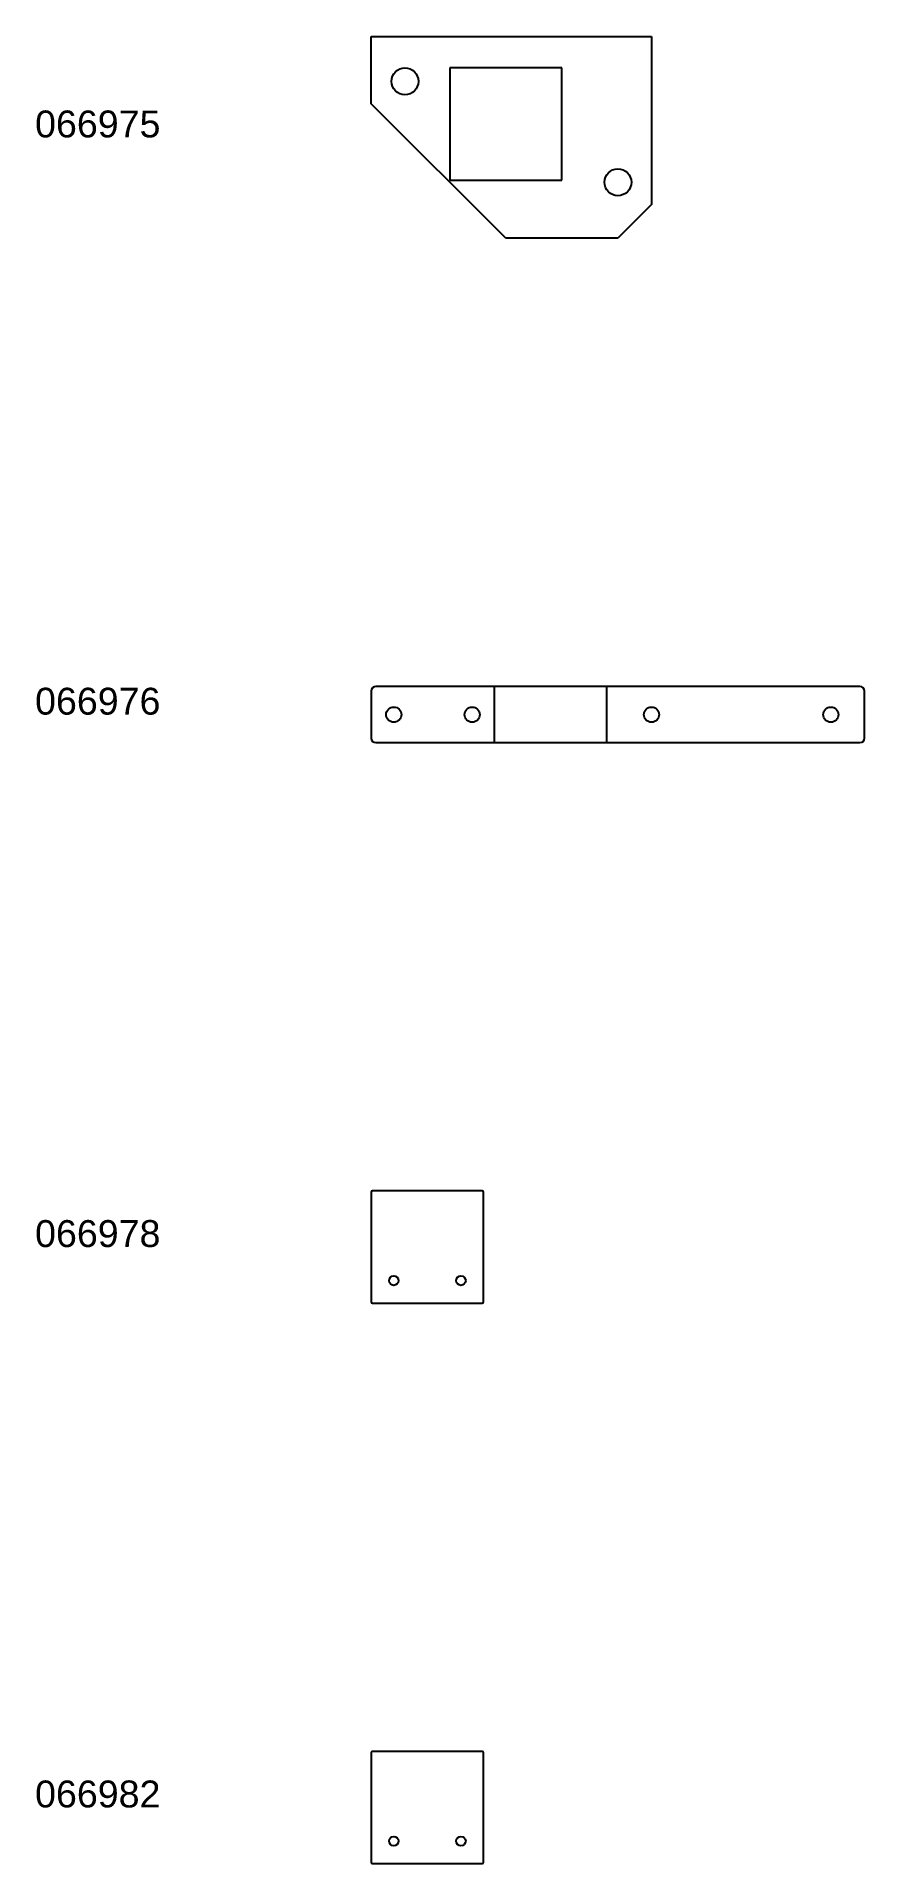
# Model space of a CAD drawing. Extents: x -149 to 220, y 0 to 815.
import ezdxf

# ---------------------------------------------------------------- set-up
doc = ezdxf.new("R2010")
doc.units = 0
doc.header["$MEASUREMENT"] = 0
doc.layers.get('0').update_dxf_attribs({"linetype": 'CONTINUOUS'})
doc.styles.get("Standard").update_dxf_attribs({"font": 'arial.ttf'})

msp = doc.modelspace()

# ---------------------------------------------------------------- linework, layer by layer
for p, q in [((0, 815), (125, 815)), ((0, 785), (0, 815)), ((125, 815), (125, 740)), ((60, 725), (0, 785)), ((125, 740), (110, 725)), ((110, 725), (60, 725)), ((0, 523), (0, 502)), ((218, 525), (2, 525)), ((220, 502), (220, 523)), ((2, 500), (218, 500)), ((0, 299.5), (0, 250.5)), ((49.5, 300), (0.5, 300)), ((50, 250.5), (50, 299.5)), ((0.5, 250), (49.5, 250)), ((0, 49.5), (0, 0.5)), ((49.5, 50), (0.5, 50)), ((50, 0.5), (50, 49.5)), ((0.5, 0), (49.5, 0))]:
    msp.add_line(p, q)
at = {"color": 1}
for p, q in [((85, 801), (35, 801)), ((35, 801), (35, 751)), ((85, 751), (85, 801)), ((35, 751), (85, 751)), ((55, 500), (55, 525)), ((105, 500), (105, 525))]:
    msp.add_line(p, q, dxfattribs=at)
for centre, radius in [((15, 795), 6), ((110, 750), 6), ((10, 512.5), 3.4), ((45, 512.5), 3.4), ((125, 512.5), 3.4), ((205, 512.5), 3.4), ((10, 260), 2.1), ((40, 260), 2.1), ((10, 10), 2.1), ((40, 10), 2.1)]:
    msp.add_circle(centre, radius)
for centre, radius, start, end in [((2, 523), 2, 90, 180), ((218, 523), 2, 0, 90), ((2, 502), 2, 180, 270), ((218, 502), 2, 270, 0), ((0.5, 299.5), 0.5, 90, 180), ((49.5, 299.5), 0.5, 0, 90), ((0.5, 250.5), 0.5, 180, 270), ((49.5, 250.5), 0.5, 270, 0), ((0.5, 49.5), 0.5, 90, 180), ((49.5, 49.5), 0.5, 0, 90), ((0.5, 0.5), 0.5, 180, 270), ((49.5, 0.5), 0.5, 270, 0)]:
    msp.add_arc(centre, radius, start, end)

# ---------------------------------------------------------------- texts
for s, p in [('066975', (-150, 770)), ('066976', (-150, 512.5)), ('066978', (-150, 275)), ('066982', (-150, 25))]:
    msp.add_text(s, height=12).set_placement(p)

doc.saveas('drawing.dxf')
